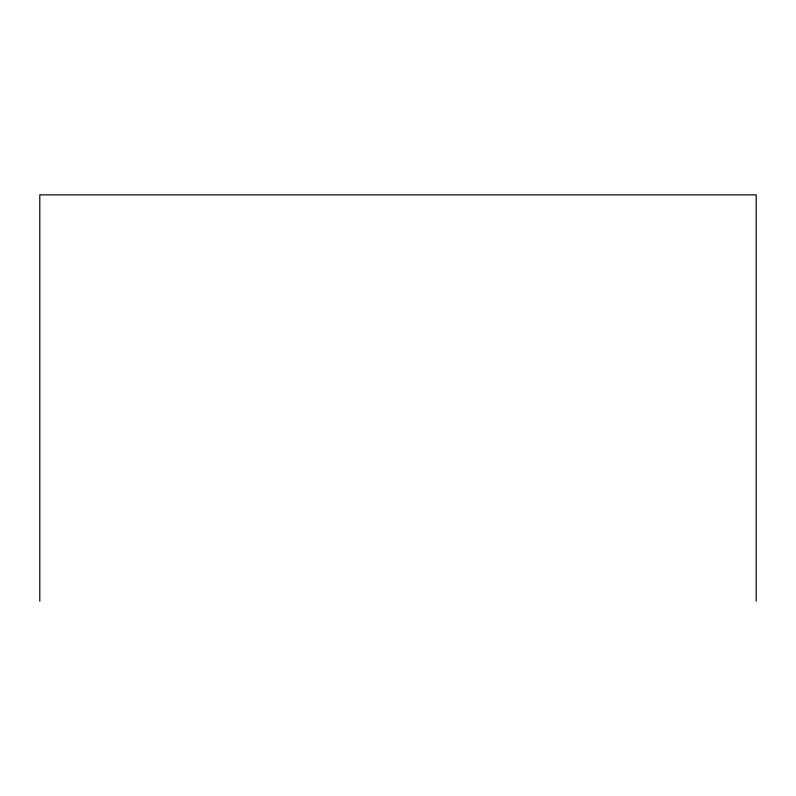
<?xml version="1.0" encoding="UTF-8"?>
<svg xmlns="http://www.w3.org/2000/svg" width="796" height="796" viewBox="0 0 796 796"><rect width="100%" height="100%" fill="white"/><g stroke="black" fill="none" stroke-linecap="round" stroke-linejoin="round"><path stroke-width="1.19" d="M756.2 601.129L756.2 194.871L39.8 194.871L39.8 601.129"/></g></svg>
